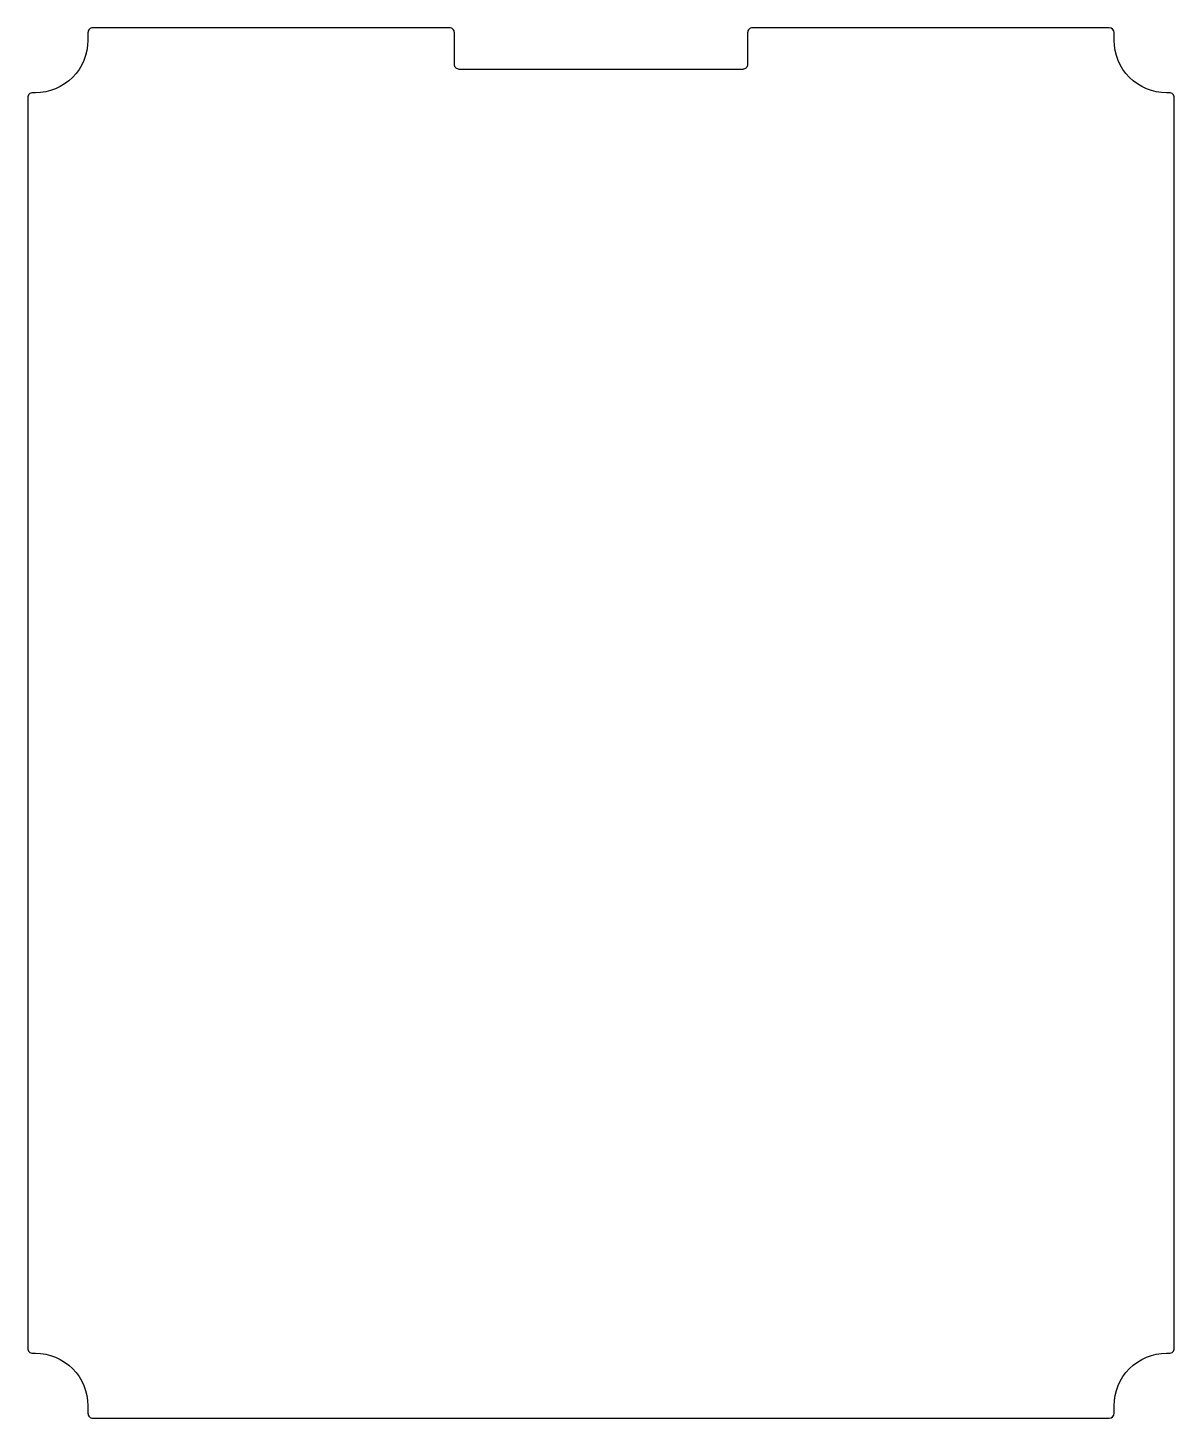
# Model space of a CAD drawing. Header units: millimetres. Extents: x 1192 to 1662, y -352 to 218.
import ezdxf

# ---------------------------------------------------------------- set-up
doc = ezdxf.new("R2010")
doc.units = ezdxf.units.MM
doc.layers.get('0').update_dxf_attribs({"linetype": 'CONTINUOUS'})

msp = doc.modelspace()

# ---------------------------------------------------------------- linework, layer by layer
msp.add_lwpolyline([(1489, 217.6, 0.414214), (1487, 215.6), (1487, 202.6, -0.414214), (1485, 200.6), (1369, 200.6, -0.414214), (1367, 202.6), (1367, 215.6, 0.414214), (1365, 217.6), (1219, 217.6, 0.414214), (1217, 215.6), (1217, 212.5, -0.414214), (1195.5, 191), (1194.4, 191, 0.414214), (1192.4, 189), (1192.4, -323, 0.414214), (1194.4, -325), (1195.5, -325, -0.414214), (1217, -346.5), (1217, -349.6, 0.414214), (1219, -351.6), (1635, -351.6, 0.414213), (1637, -349.6), (1637, -346.5, -0.414214), (1658.5, -325), (1659.6, -325, 0.414214), (1661.6, -323), (1661.6, 189, 0.414214), (1659.6, 191), (1658.5, 191, -0.414214), (1637, 212.5), (1637, 215.6, 0.414213), (1635, 217.6)], format="xyb", close=True)

doc.saveas('drawing.dxf')
